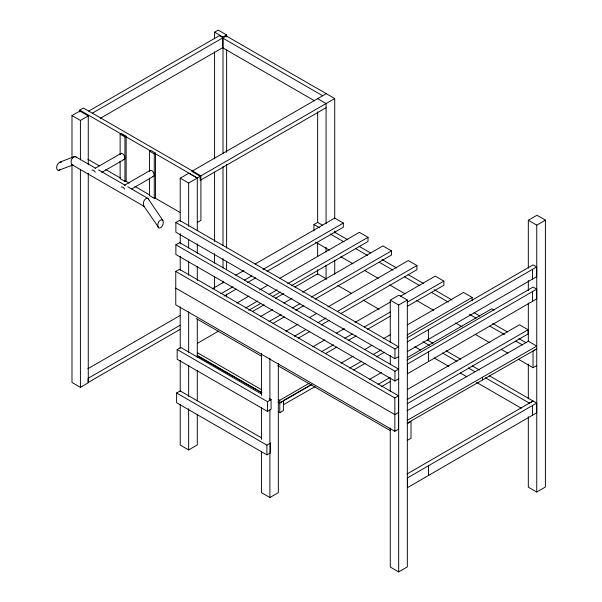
<?xml version="1.0" encoding="UTF-8"?>
<svg xmlns="http://www.w3.org/2000/svg" width="602" height="602" viewBox="0 0 602 602"><rect width="100%" height="100%" fill="white"/><g stroke="black" fill="none" stroke-linecap="round" stroke-linejoin="round"><path stroke-width="0.9" d="M61.381 162.359L60.802 162.066C57.295 162.194 54.955 168.455 57.988 170.509L73.105 164.956L72.436 164.948C69.396 162.894 71.743 156.633 75.25 156.505L95.304 168.048M60.11 169.689L58.665 170.516M407.005 337.873L533.056 264.857L536.683 266.934L536.683 276.664L407.403 351.568M278.162 411.791L279.779 412.716L283.376 410.617L283.376 400.887L279.779 402.986L278.162 402.061M407.403 341.838L536.683 266.934M407.042 360.094L533.094 287.079L536.721 289.148L536.721 298.878L407.441 373.782L407.441 364.052L536.721 289.148M407.042 473.985L533.094 400.97L536.721 403.047L536.721 412.776L407.441 487.68L407.441 477.95L536.721 403.047M214.575 38.754L214.575 32.184L218.187 30.1L226.615 34.969L226.615 36.842M79.78 111.957L79.78 110.106L83.392 108.021L200.91 175.867L200.91 220.347L197.298 222.431M71.984 157.867L71.984 115.584L79.84 111.046L88.268 115.908L88.268 164.775M88.72 111.099L219.391 35.661L223.003 37.745L92.332 113.184M214.575 32.184L223.003 37.053L226.615 34.969M314.56 100.812L222.77 47.814L222.77 38.084L226.382 36L334.72 98.555L334.72 218.835M71.984 115.584L80.412 120.445L88.268 115.908M100.451 118.233L223.003 47.475M120.129 154.669L120.129 134.156L121.333 133.463L126.149 136.24L126.149 180.72L124.945 181.42L120.129 178.636L120.129 161.125M120.129 134.156L124.945 136.932L126.149 136.24M95.101 168.372L120.784 153.54M101.715 172.413L124.193 159.44M149.439 171.585L149.439 151.072L150.643 150.38L155.459 153.156L155.459 197.644L154.255 198.336L149.439 195.552L149.439 178.049M149.439 151.072L154.255 153.856L155.459 153.156M124.411 185.288L150.086 170.464M131.823 188.87L153.495 176.356M326.292 93.686L191.752 171.359L200.18 176.228L200.18 180.397L326.073 107.713M180.224 178.192L188.87 173.195L197.298 178.064L188.644 183.053L180.224 178.192L180.224 221.416M197.298 230.686L197.298 177.951L334.72 98.555M175.874 222.499L179.584 220.355L398.659 346.842L394.95 348.979L175.874 222.499L175.874 232.229L394.95 358.709L398.659 356.572M175.874 244.766L179.584 242.621L398.659 369.101L394.95 371.246L175.874 244.766L175.874 254.495L394.95 380.976L398.659 378.831M175.761 271.449L179.464 269.312L398.539 395.792L398.539 429.158L394.837 431.295L175.761 304.815L175.761 271.449L394.837 397.937L398.539 395.792M313.935 231.017L313.935 224.531L317.645 222.394L322.529 225.216M212.235 288.81L223.59 282.255M235.758 275.227L243.87 270.546M255.225 263.992L334.72 218.097L343.328 223.064L343.328 227.232L267.077 271.254M87.817 368.778L180.45 315.297M220.844 293.784L233.012 286.755M244.367 280.201L251.666 275.987M263.021 269.433L343.328 223.064M224.087 296.079L236.255 289.05M247.61 282.496L255.722 277.815M179.938 325.321L88.118 378.334L88.118 382.503L179.938 329.49M71.984 164.444L71.984 382.466L80.412 387.334L88.268 382.797L88.268 173.233M236.91 303.062L249.077 296.033M259.62 289.946L267.732 285.265M279.9 278.237L359.394 232.342L368.003 237.316L368.003 241.485L291.759 285.506M245.518 308.028L257.686 301.008M269.041 294.446L277.153 289.765M287.703 283.677L368.003 237.316M269.448 398.637L271.073 399.577L271.073 409.307L267.461 411.392L177.176 359.266L177.176 349.536L180.788 347.452L261.313 393.941M248.761 310.323L260.929 303.303M272.292 296.741L280.397 292.06M197.411 343.306L218.541 331.108M252.674 311.4L264.052 304.83M275.43 298.261L283.557 293.573M294.935 287.003L317.683 273.865L326.577 278.997M260.388 316.614L272.555 309.586M283.911 303.032L292.023 298.344M302.565 292.256L382.872 245.894L391.481 250.868L391.481 255.037L315.23 299.059M268.996 321.581L281.164 314.56M292.519 307.998L299.819 303.784M311.174 297.23L391.481 250.868M273.052 323.409L284.407 316.855M295.763 310.293L303.875 305.613M176.612 393.008L266.897 445.134L270.509 443.049L270.509 452.779L266.897 454.864L176.612 402.738L176.612 393.008L180.224 390.924L261.561 437.88M285.807 331.288L297.975 324.26M309.33 317.705L316.629 313.491M327.985 306.937L408.291 260.568L416.9 265.542L416.9 269.711L340.649 313.732M294.416 336.255L305.771 329.7M317.939 322.68L326.051 317.991M337.406 311.437L416.9 265.542M298.472 338.083L309.827 331.529M321.182 324.975L329.294 320.294M528.323 268.199L528.323 220.272L536.969 215.275L545.397 220.144L545.397 487.026L536.751 492.022L528.323 487.153L528.323 416.674M390.262 342.44L390.262 300.15L398.908 295.153L407.336 300.022L407.336 566.903L398.682 571.9L390.262 567.031L390.262 427.954M312.747 346.842L324.914 339.821M336.27 333.26L344.382 328.579M354.932 322.491L390.623 301.888M400.353 296.267L435.238 276.13L443.847 281.096L443.847 285.265L407.343 306.343M528.323 220.272L536.751 225.133L545.397 220.144M390.262 300.15L398.682 305.018L407.336 300.022M321.355 351.816L333.523 344.788M344.886 338.234L352.185 334.02M364.353 326.991L390.307 312.009M407.343 302.174L443.847 281.096M325.411 353.645L336.774 347.083M348.129 340.529L356.241 335.848M367.596 329.286L390.307 316.178M177.176 349.536L267.461 401.662L271.073 399.577M180.224 404.664L180.224 445.074L188.644 449.942L197.298 444.946L197.298 414.876M341.041 363.179L353.208 356.151M364.564 349.596L371.863 345.382M383.218 338.821L390.517 334.607M407.554 324.771L463.525 292.459L472.134 297.433L472.134 300.767M278.169 399.314L279.779 400.247L309.037 383.354M311.475 384.731L279.779 403.024L278.169 402.091M349.649 368.146L361.817 361.125M373.172 354.563L381.284 349.882M407.238 334.893L472.134 297.433M353.705 369.974L365.06 363.42M376.416 356.866L384.527 352.178M369.327 379.508L381.495 372.487M407.449 357.498L491.811 308.788L494.159 310.15M377.936 384.482L390.104 377.454M381.179 386.777L390.104 381.623M407.562 389.404L519.503 324.779L528.112 329.745L528.112 333.914L407.245 403.701M407.245 399.525L528.112 329.745M398.539 412.475L394.837 414.612L175.761 288.132M261.471 451.508L261.471 492.677L269.899 497.545L278.327 492.677L278.327 363.54M407.313 423.718L411.023 421.581L411.023 438.264L407.313 440.401M518.375 359.243L533.033 367.709L536.743 365.572M407.057 410.767L528.353 341.221L536.758 346.105L407.381 420.279M407.381 423.063L536.758 348.882L533.033 351.026L533.033 367.709M311.926 384.264L283.512 400.481L283.489 404.664L315.155 386.589M59.41 162.329L74.573 156.49M148.054 198.502L147.475 198.201C144.171 198.412 142.591 202.994 143.645 205.786L159.109 228.196C162.412 227.985 163.992 223.402 162.939 220.61L148.054 198.502L127.759 186.786M71.856 164.647L144.661 206.644M197.095 355.79L261.945 392.805M222.77 38.084L322.68 95.771M317.645 98.683L326.073 103.544L326.073 223.831M334.75 232.267L347.783 239.792M359.183 246.376L370.584 252.96M381.992 259.545L396.65 268.01M408.051 274.587L423.53 283.527M434.117 289.637L452.034 299.984M474.022 312.679L479.726 315.975M492.76 323.492L507.418 331.958M518.826 338.542L526.156 342.779M313.935 224.531L319.639 227.827M330.227 233.937L344.073 241.936M355.473 248.513L367.694 255.572M379.094 262.156L392.94 270.147M404.348 276.732L419.82 285.664M431.22 292.248L448.324 302.121M469.507 314.349L476.024 318.112M489.87 326.103L504.529 334.569M515.929 341.153L522.446 344.916M315.568 242.154L329.414 250.146M340.815 256.73L353.035 263.789M364.436 270.366L378.282 278.365M389.682 284.949L405.161 293.881M416.561 300.466L433.666 310.339M455.661 323.033L462.17 326.796M475.204 334.321L489.87 342.786M501.27 349.371L507.787 353.133M79.78 110.106L121.115 133.968M122.733 134.901L150.289 150.809M155.15 153.615L197.298 177.951M337.888 285.529L351.621 293.46M362.938 299.992L379.094 309.323M427.428 340.017L433.124 343.298M446.135 350.815L460.771 359.266M472.149 365.835L479.47 370.057M489.23 375.693L533.139 401.045L529.429 403.182L485.521 377.83M422.913 341.688L429.414 345.443M442.425 352.953L457.061 361.403M468.446 367.972L474.948 371.727M414.778 346.722L420.467 350.01M434.29 357.987L448.926 366.437M460.312 373.014L466.821 376.769M476.573 382.398L521.294 408.216M87.884 159.259L99.232 165.813M105.719 169.553L120.302 177.981M125.163 180.788L129.219 183.128M134.893 186.402L149.477 194.822M154.345 197.629L180.276 212.604M98.547 169.922L125.329 185.378M196.38 318.624L261.531 356.233M277.823 365.64L390.209 430.528M197.366 352.659L261.2 389.517M197.366 355.443L261.2 392.293M162.939 220.61L161.923 219.745C158.619 219.956 157.032 224.538 158.093 227.33M143.645 205.786L144.089 206.351M75.822 156.798L76.266 157.363M148.491 199.066L148.769 199.856M536.751 225.133L536.751 492.022M532.499 269.38L532.499 279.11M532.537 291.601L532.537 301.331M532.537 405.492L532.537 415.222M528.323 280.412L528.323 290.751M528.323 302.964L528.323 341.5M528.323 364.052L528.323 398.817M482.503 377.161L482.503 379.937M428.413 329.565L428.413 339.295M428.451 351.786L428.451 361.516M428.451 465.677L428.451 475.407M398.682 305.018L398.682 571.9M394.95 348.979L394.95 358.709M394.95 371.246L394.95 380.976M394.837 397.937L394.837 431.295M390.262 355.594L390.262 364.052M390.262 378.146L390.262 391.308M334.72 231.055L334.72 232.936M334.72 260.184L334.72 274.279M326.073 247.324L326.073 252.027M326.073 265.181L326.073 279.275M317.645 111.837L317.645 222.725M317.645 242.463L317.645 256.557M317.645 269.711L317.645 274.414M279.779 400.247L279.779 412.716M269.899 358.115L269.899 400.225M269.899 409.586L269.899 497.545M267.461 401.662L267.461 411.392M266.897 445.134L266.897 454.864M261.471 353.254L261.471 395.363M261.471 407.524L261.471 439.34M226.615 49.989L226.615 152.321M226.615 164.527L226.615 248.092M226.615 261.23L226.615 269.681M226.615 294.092L226.615 296.914M223.003 37.053L223.003 153.472M223.003 166.611L223.003 245.481M223.003 258.627L223.003 268.01M223.003 281.157L223.003 283.038M214.575 51.9L214.575 158.936M214.575 172.074L214.575 241.552M214.575 253.758L214.575 263.149M214.575 276.295L214.575 288.501M197.298 243.84L197.298 253.239M197.298 266.4L197.298 280.494M197.298 319.022L197.298 357.55M197.298 370.704L197.298 400.781M188.644 183.053L188.644 226.284M188.644 239.438L188.644 247.896M188.644 261.05L188.644 275.152M188.644 311.798L188.644 352.208M188.644 365.361L188.644 396.372M188.644 408.592L188.644 449.942M180.224 233.636L180.224 243.976M180.224 256.189L180.224 270.283M180.224 306.937L180.224 348.28M180.224 360.5L180.224 391.511M154.255 153.856L154.255 198.336M124.945 136.932L124.945 181.42M80.412 120.445L80.412 159.914M80.412 169.312L80.412 387.334M120.159 154.428A3.401 1.964 60 0 1 124.193 155.512A3.401 1.964 60 0 1 123.109 159.538M91.895 170.223A3.401 1.964 60 0 1 95.297 172.187M149.469 171.352A3.401 1.964 60 0 1 153.495 172.428A3.401 1.964 60 0 1 152.411 176.454M121.198 187.139A3.401 1.964 60 0 1 124.606 189.111"/></g></svg>
